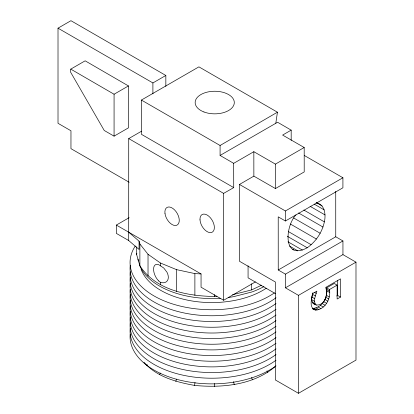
<?xml version="1.0" encoding="UTF-8"?>
<svg xmlns="http://www.w3.org/2000/svg" width="414" height="414" viewBox="0 0 414 414"><rect width="100%" height="100%" fill="white"/><g stroke="black" fill="none" stroke-linecap="round" stroke-linejoin="round"><path stroke-width="0.62" d="M165.843 86.397L165.843 75.472L70.949 20.7L58.012 28.173L58.012 123.3L70.97 130.783L70.96 148.652L129.178 182.263M128.697 240.524L116.334 233.382L116.329 225.081L128.707 232.192L139.063 241.155L139.063 249.456L128.697 240.524L128.723 138.592L141.557 131.191M216.926 296.243L214.426 296.486C187.407 296.088 155.669 290.147 139.885 265.788L139.885 243.986L139.063 241.155M141.397 100.059L141.391 134.302L233.724 187.614L233.677 163.333L220.082 155.447L220.082 145.485L277.437 112.204L198.911 66.856L141.397 100.059L220.082 145.485M148.026 276.102L148.026 254.299L139.885 243.986M176.499 291.43L176.499 269.628L160.513 263.045L148.026 254.299M194.885 295.399L194.885 273.597L176.499 269.628M214.426 296.486L214.426 294.659M220.082 155.447L277.592 122.249L291.177 130.136L282.617 135.078L304.192 147.503L304.207 171.929L275.434 188.556L253.865 176.131L239.468 184.453L239.442 261.239L275.362 282.001L275.362 379.954L298.478 393.3L355.988 360.097L355.988 262.155L342.942 254.62L285.427 287.823L285.427 274.146L278.239 269.99L278.218 216.848L285.406 220.998L342.921 187.79L342.916 177.766L304.264 155.457M232.539 294.732L251.65 289.914L251.655 283.828M291.177 140.413L291.177 130.136M158.712 280.94L160.456 282.338C162.842 283.197 165.874 282.938 167.411 280.692A10.065 6.691 51 0 0 166.982 272.226L163.763 268.024L160.503 265.86L160.513 263.045M70.768 69.117L70.597 72.155L104.224 130.467L114.073 136.154L128.449 127.854L128.449 85.936L85.149 60.822L70.768 69.117L114.073 94.237L114.073 136.154M326.61 287.88L329.487 289.536C331.117 298.535 325.254 309.698 315.406 310.081L312.529 308.42C322.377 308.037 328.24 296.874 326.61 287.88L334.253 283.466L337.131 285.127L337.131 299.032L340.505 297.081L340.505 278.876L325.704 287.419C328.064 294.452 325.197 305.548 316.27 305.056C310.288 303.752 311.318 297.04 312.953 292.734M316.27 305.056C312.41 301.537 315.835 295.363 316.886 291.156L312.813 293.505C311.639 298.453 308.621 307.949 315.406 310.081M295.969 214.876C285.06 226.235 282.55 261.048 307.24 247.779C315.892 241.641 322.19 232.27 324.359 221.868C326.061 214.933 324.845 203.942 316.12 202.844M275.817 123.186L277.437 112.204M143.979 362.219C156.445 376.807 176.333 382.117 194.549 385.408L195.015 382.479M139.885 265.788L136.641 254.61L136.853 253.358M175.79 381.361L176.576 379.105M159.488 374.649L160.342 373.066M146.747 365.728L147.456 364.77M194.549 385.408C222.251 388.084 253.808 385.113 275.652 366.183M114.073 94.237L128.449 85.936M58.012 28.173L152.901 82.94L165.843 75.472M116.329 225.081L129.163 217.666M233.677 163.333L253.839 151.695L275.408 164.12L304.192 147.503M239.468 184.453L285.406 210.969L342.916 177.766M128.707 232.192L201.054 273.939L201.054 287.202L223.627 300.253L255.422 281.898M278.239 269.99L335.754 236.782L335.733 191.325M285.427 274.146L342.942 240.943L335.754 236.782M285.427 287.823L298.478 295.358L355.988 262.155M329.487 289.536L337.131 285.127M336.665 295.979L337.633 295.42L340.505 297.081M128.723 138.592L223.622 193.379L233.724 187.614M251.65 289.914L261.555 285.199M194.885 273.597L201.054 273.939M316.581 202.782L322.123 205.986M314.216 204.128L324.198 209.888M310.081 206.296L325.057 214.944M303.84 210.027L324.359 221.868M298.582 212.967L322.982 227.053M293.573 217.919L320.193 233.284M290.4 224.026L316.462 239.069M288.418 231.586L311.157 244.71M287.28 236.254L307.24 247.779M287.963 241.781L302.38 250.108M289.474 246.04L297.79 250.837M292.677 249.29L293.785 249.932M326.729 289.391L329.601 291.052M326.765 290.799L329.642 292.455M326.398 295.311L329.275 296.967M325.859 297.35L328.737 299.006M314.226 292.258L316.141 293.366M324.969 299.519L327.847 301.18M312.487 294.271L315.359 295.932M323.753 301.677L326.63 303.338M311.861 297.04L314.733 298.701M322.268 303.607L325.145 305.268M311.639 299.622L314.511 301.278M320.405 305.346L323.277 307.007M312.052 301.987L314.93 303.648M312.596 302.857L315.468 304.518M318.045 306.929L320.917 308.59M316.037 307.897L318.915 309.558M314.185 308.389L317.062 310.05M312.554 308.839L313.993 309.672M275.724 293.8L248.074 277.841L248.069 265.778M160.503 265.86L159.737 265.25A10.179 5.289 64.6 0 0 153.584 268.567A10.179 5.289 64.6 0 0 158.712 280.961M266.983 370.913L267.899 372.46M251.562 377.589L252.447 379.814M233.62 381.698L234.226 384.606M214.405 383.555L214.478 386.516M160.456 282.338L160.513 284.848M285.406 210.969L285.406 220.998M275.408 164.12L275.434 188.556M253.839 151.695L253.865 176.131M342.942 240.943L342.942 254.62M337.627 280.356L337.633 295.42M298.478 295.358L298.478 393.3M223.622 193.379L223.627 300.253M152.901 82.94L152.901 93.869M136.641 246.894L136.641 254.61M228.523 297.449A74.054 42.756 0 0 0 233.496 296.683L251.872 291.989A75.534 43.61 0 0 0 264.013 286.54M220.212 298.277A74.054 42.756 0 0 1 139.891 265.912M138.338 261.001A74.054 42.756 0 0 1 138.017 259.138M266.249 288.242A72.114 41.633 0 0 1 193.26 301.18A72.114 41.633 0 0 1 141.055 269.017M274.399 292.895A81.739 47.191 0 0 1 170.615 303.312A81.739 47.191 0 0 1 135.233 246.025M276.024 360.211A81.739 47.191 0 0 1 182.874 375.156A81.739 47.191 0 0 1 130.193 328.359M276.024 297.759A81.739 47.191 0 0 1 182.372 312.596A81.739 47.191 0 0 1 130.26 265.286M276.024 343.227A81.739 47.191 0 0 1 182.874 358.172A81.739 47.191 0 0 1 130.193 311.369M276.024 320.576A81.739 47.191 0 0 1 183.376 335.63A81.739 47.191 0 0 1 130.136 289.345M276.024 365.872A81.739 47.191 0 0 1 182.874 380.823A81.739 47.191 0 0 1 130.193 334.02M276.024 309.248A81.739 47.191 0 0 1 182.874 324.193A81.739 47.191 0 0 1 130.193 277.396M276.024 326.237A81.739 47.191 0 0 1 182.874 341.188A81.739 47.191 0 0 1 130.193 294.385M276.024 331.899A81.739 47.191 0 0 1 182.874 346.849A81.739 47.191 0 0 1 130.193 300.046M276.024 354.55A81.739 47.191 0 0 1 182.874 369.495A81.739 47.191 0 0 1 130.193 322.697M276.024 303.503A81.739 47.191 0 0 1 182.874 318.449A81.739 47.191 0 0 1 130.193 271.651M276.024 348.888A81.739 47.191 0 0 1 182.874 363.834A81.739 47.191 0 0 1 130.193 317.036M276.024 315.018A81.739 47.191 0 0 1 182.874 329.963A81.739 47.191 0 0 1 130.193 283.166M276.024 337.56A81.739 47.191 0 0 1 182.874 352.511A81.739 47.191 0 0 1 130.193 305.708M164.989 213.541A10.169 5.874 60 0 0 176.664 225.283A10.169 5.874 60 0 0 174.584 209.908A10.169 5.874 60 0 0 164.989 213.541M200.003 219.87A10.169 5.874 60 0 0 211.243 232.554A10.169 5.874 60 0 0 210.276 217.655A10.169 5.874 60 0 0 200.003 219.87M203.957 111.977A19.572 11.297 0 0 0 234.267 103.221A19.572 11.297 0 0 0 205.975 92.441A19.572 11.297 0 0 0 203.957 111.977"/></g></svg>
